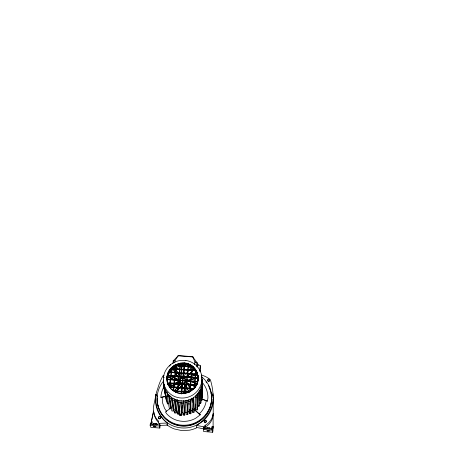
<?xml version="1.0" encoding="UTF-8"?>
<svg xmlns="http://www.w3.org/2000/svg" width="455" height="455" viewBox="0 0 455 455"><rect width="100%" height="100%" fill="white"/><g stroke="black" fill="none" stroke-linecap="round" stroke-linejoin="round"><path stroke-width="0.68" d="M203.834 426.853L203.829 428.889L196.486 427.416L196.406 425.368L203.834 426.853L203.601 431.528L212.695 432.25L213.128 426.739L212.087 426.653L211.848 429.002M169.749 366.025L169.715 365.53L169.596 365.922M204.869 429.019L205.04 425.402A15.197 15.009 -52 0 0 213.224 413.35L213.213 398.802A33.204 32.356 -34.9 0 1 196.406 425.368M198.096 381.171L198.158 378.935M201.457 375.034A24.672 24.286 -31.7 0 1 210.318 379.669A61.596 58.854 -39.1 0 1 212.968 393.535L212.826 396.658A28.767 28.142 -38.5 0 1 213.031 397.971M213.162 399.956L213.213 398.802M167.087 379.442C166.911 373.629 170.557 368.112 175.772 365.638M213.224 413.35L213.122 415.267A15.055 14.861 -55 0 1 205.023 427.211M212.695 432.25L212.809 430.254L203.607 429.52M211.871 429.406L212.087 426.653M210.011 429.219L210.102 428.161L209.135 427.694L206.183 427.848L206.098 428.911M207.082 428.599L207.173 427.535M209.044 428.758L209.135 427.694M205.04 425.402L204.778 428.445L212.9 429.088L213.128 426.739M195.303 395.588L195.65 409.807L197.117 409.927L197.498 405.809L197.151 394.525M197.988 378.281L198.039 377.724L195.565 377.531L198.039 377.724M197.117 409.927L196.702 397.46L196.992 394.36M195.65 409.807L195.718 404.103M199.813 371.132L200.319 365.638L196.85 365.365M200.115 371.826L200.319 365.638M191.913 398.119L192.465 412.241L193.932 412.355L193.307 400.025L193.534 397.647M194.621 387.671L194.814 385.408L194.296 384.805L190.793 384.691L191.089 381.415L190.577 380.812L187.073 380.539M167.884 384.526C160.052 360.07 199.307 354.098 198.124 380.113L198.107 379.282C197.243 380.875 197.8 385.92 194.876 385.01L195.167 381.739L194.649 381.136L191.151 381.023L191.447 377.764L190.935 377.167L187.437 376.888M195.223 381.347L197.629 381.535L195.223 381.347L195.508 378.082L194.996 377.485L191.51 377.377L191.805 374.135L191.293 373.538L187.807 373.265M195.57 377.695L195.855 374.454L195.343 373.856L191.868 373.748L192.158 370.518L191.646 369.926L188.182 369.83L191.657 370.097L191.947 366.884L184.502 365.752L185.902 366.036M195.912 374.067L197.538 374.198L195.912 374.067L196.196 370.836M196.742 366.326L197.072 362.851L192.704 356.686L178.377 355.565L173.258 360.9L172.94 363.721M192.465 412.241L192.601 408.601M197.544 365.888L197.715 364.074L198.971 364.847M193.932 412.355L194.251 408.971L193.682 397.152M194.655 364.671L194.911 362.004L192.704 356.686M188.609 399.638L189.365 413.658L190.838 413.771L191.106 410.939L190.344 399.217M194.245 385.368L190.73 385.089L194.245 385.368L193.949 388.496L190.435 388.377L190.73 385.089L190.213 384.481L186.698 384.208M192.903 384.856L194.308 384.97L194.598 381.694L191.089 381.415L194.598 381.694M193.256 381.188L194.655 381.301L194.945 378.042L191.447 377.764L194.945 378.042M195.292 374.408L191.805 374.135L195.292 374.408L194.996 377.485M193.955 373.913L195.349 374.027L195.633 370.791L192.158 370.518L195.633 370.791M194.302 370.307L195.69 370.415L195.713 369.972L196.287 371.018M184.36 387.899L182.233 387.569L189.798 388.735L189.507 391.675M190.122 391.283L190.366 388.78C196.731 388.775 190.855 390.282 189.849 388.172L186.328 387.893L189.86 388.331L190.162 385.044L182.62 383.884L185.441 384.27M190.52 381.37L187.016 381.097L186.715 384.367L190.224 384.646L190.52 381.37L183.001 380.221L185.816 380.602M187.784 380.761L190.582 380.977L190.878 377.718L183.376 376.569L186.186 376.962M188.148 377.115L190.946 377.332L191.237 374.09L183.757 372.946L186.556 373.333M186.231 369.676L184.133 369.335L191.595 370.478L191.299 373.709L188.512 373.487M188.188 363.898L188.734 364.341L188.188 363.869L187.983 366.195L192.01 366.514L192.044 365.865M185.361 400.548L185.185 402.3L186.311 414.511L187.784 414.624L188.051 411.929L187.096 400.258M192.22 370.142L192.511 366.929L193.165 367.151L192.511 366.929M190.838 413.771L190.002 401.526L190.236 399.126M189.365 413.658L189.525 411.991M187.784 414.624L186.755 402.425L186.982 400.144M183.274 391.55L181.846 391.277L185.378 391.556L185.896 392.17L185.828 393.16L185.231 393.353L185.321 392.125L181.79 391.846L181.278 391.232L177.763 391.112L178.081 387.814L177.569 387.205L174.049 386.926M185.395 391.715L185.697 388.411L182.176 388.138L181.664 387.529L178.161 387.41L178.474 384.122L177.968 383.519L174.475 383.406L174.794 380.135L174.288 379.533L170.813 379.424L174.31 379.697L174.629 376.444L167.429 375.318L168.737 375.585M185.771 388.013L186.072 384.72L182.557 384.447L182.045 383.838L178.553 383.73L178.866 380.454L178.36 379.851L174.879 379.743L175.198 376.49L174.692 375.887L171.222 375.784L174.714 376.058L175.033 372.816L171.546 372.543L171.046 371.945L168.72 371.934M180.345 380.175L178.929 379.897L186.448 381.051L186.129 384.162M180.732 376.53L179.315 376.251L186.817 377.4L186.505 380.494M176.057 368.704L179.532 368.977L180.032 369.568L179.725 372.799L183.189 372.901L183.701 373.498L187.187 373.771L186.874 376.848M167.747 383.707C171.091 393.205 183.843 396.493 191.709 390.526C205.194 381.489 195.667 359.82 180.152 363.215C182.199 368.322 170.972 363.733 179.913 365.388L180.419 365.979L180.112 369.193L183.57 369.295L184.076 369.887L187.551 370.16L187.238 373.219M187.619 369.784L187.915 366.565L184.446 366.298L183.945 365.706L180.493 365.61L180.72 363.187L180.169 363.391M183.9 400.73L185.043 412.378L184.764 415.142L183.291 415.023L183.484 413.095M188.575 391.965L185.964 391.761L186.271 388.456L189.798 388.735M186.34 388.052L186.641 384.765L190.162 385.044M187.085 380.704L187.386 377.445L190.89 377.889M187.454 377.058L187.75 373.817L191.237 374.09M187.818 373.436L188.114 370.205L191.595 370.478M188.182 369.83L188.478 366.611L191.947 366.884M188.74 364.023L188.546 366.241L192.01 366.514M183.291 415.023L181.96 402.84L180.39 402.738L179.202 414.107L179.384 415.512L180.959 415.637L181.96 402.863M183.82 393.302L185.037 381.461M183.934 393.336L185.145 381.495M180.834 414.835L181.812 414.926L182.068 412.429L181.681 409M184.764 415.142L183.53 402.965L183.769 400.627M175.966 399.689L175.744 401.742L177.456 413.987L178.929 414.107L179.168 411.803L177.66 400.127M181.625 393.41L181.062 393.598L181.215 391.8L177.683 391.522L177.171 390.908L173.662 390.788L177.188 391.067L177.507 387.768L169.954 386.602L172.792 386.989M181.602 388.092L178.081 387.814L181.602 388.092L181.289 391.391L179.173 391.226M180.271 387.575L181.681 387.688L181.989 384.401L178.474 384.122L181.989 384.401M182.375 380.733L178.866 380.454L182.375 380.733L182.045 383.838M171.103 368.487L171.455 368.34L171.956 368.937L175.431 369.21L175.112 372.435L171.632 372.162L175.095 372.264L175.596 372.861L175.277 376.103L178.752 376.205L179.259 376.808L182.756 377.081L182.432 380.175M183.513 369.841L180.032 369.568L183.513 369.841L183.189 372.901M183.888 366.252L180.419 365.979L183.888 366.252L183.57 369.295M182.574 365.774L183.957 365.883L184.224 363.033L184.775 363.147L183.393 376.74M181.477 393.882L182.489 384.168M181.585 393.916L182.597 384.202M182.631 384.048L182.938 380.778L186.448 381.051M183.012 380.386L183.319 377.127L186.817 377.4M183.507 376.456L184.679 365.149L182.131 364.114L180.55 379.06M172.98 398.091L172.701 400.61L174.601 412.918L176.074 413.032L176.324 410.666L174.64 398.921M178.929 414.107L177.313 401.867L177.575 399.439M180.578 379.72L182.131 364.114M177.456 413.987L177.66 412.042M179.918 411.4L178.821 402.59L179.042 400.474M174.601 412.918L174.731 411.724M181.215 391.8L177.683 391.522L177.575 392.875L177.006 392.756L177.109 391.476L174.339 391.26C167.821 387.734 165.125 378.901 168.395 372.292L171.006 372.668L168.395 372.292M174.771 387.142L177.587 387.364L177.905 384.077L174.39 383.804L173.884 383.195L170.398 383.087L173.907 383.36L174.225 380.09L167.082 378.964L168.361 379.231M175.175 383.463L177.985 383.684L178.297 380.408L174.794 380.135L178.297 380.408M176.278 379.857L178.377 380.022L178.69 376.763L175.198 376.49L178.69 376.763M176.676 376.211L178.769 376.376L179.082 373.134L175.596 372.861L179.082 373.134M177.069 372.588L179.162 372.753L179.469 369.523L172.018 368.385L174.817 368.777M176.768 368.931L179.549 369.147L179.856 365.934L176.392 365.661L175.249 365.024M178.946 380.061L179.259 376.808L182.756 377.081M179.338 376.421L179.645 373.18L179.139 372.582L175.658 372.309L175.994 369.25L179.469 369.523M176.074 413.032L174.271 400.73L174.475 398.859M170.073 395.827L169.772 398.534L171.848 410.95L173.315 411.07L173.543 408.994L171.689 397.158M174.305 367.111L174.453 365.774M174.828 362.447L175.05 360.451L178.377 355.565M173.315 411.07L171.336 398.66L171.518 397.01M167.537 392.733L167.15 396.112L169.385 408.658L170.705 408.766L170.949 406.588L169.044 395.259M173.076 390.504L173.412 387.444L169.88 387.25M167.702 382.871L169.8 382.877L170.306 383.48L173.821 383.758L173.474 386.881M175.829 365.621L174.453 365.513L175.829 365.621L175.493 368.658M175.909 365.251L175.943 364.569L180.152 363.215L180.203 364.097L176.347 365.285L176.244 364.409M173.662 390.788L173.986 387.489L177.507 387.768M174.066 387.086L174.39 383.804L177.905 384.077M176.074 368.874L176.392 365.661L179.856 365.934M176.472 365.291C176.75 362.169 168.987 369.773 168.697 371.763M170.705 408.766L168.56 396.22L168.754 394.502M169.977 386.767L170.306 383.48L173.821 383.758M170.398 383.087L170.722 379.817L174.225 380.09M170.813 379.424L171.137 376.166L174.629 376.444M171.222 375.784L171.546 372.543L175.033 372.816M171.632 372.162L171.956 368.937L175.431 369.21M172.041 368.561L172.178 367.373M169.391 386.477L169.738 383.434L167.844 383.286L169.738 383.434M169.829 383.042L170.153 379.771L167.093 379.527L170.153 379.771M170.244 379.379L170.568 376.126L167.286 375.864L170.568 376.126M170.659 375.739L170.983 372.497M171.069 372.116L171.393 368.891L170.585 368.829L171.393 368.891M171.507 367.867L171.478 368.516M163.561 379.959L163.766 383.32M153.545 411.013L151.333 421.83L150.269 424.111L150.127 425.271L150.753 427.325L159.83 428.047L159.313 426.005L159.625 423.343L167.224 423.053L167.65 425.129L160.137 425.419L159.625 423.343M159.83 428.047L160.137 425.419M156.867 424.998L156.992 423.941L155.911 423.463L153.085 423.633L152.954 424.686M153.756 424.902L153.949 423.309M155.781 424.526L155.911 423.463M151.856 423.946L152.106 421.893L151.333 421.83L153.511 411.769M180.959 415.637L182.239 405.428M201.73 399.171L207.446 401.111L207.924 397.909A23.723 23.188 -34.8 0 0 202.31 382.484M206.166 400.9C205.654 405.951 202.793 410.575 199.176 414.01L193.893 409.352M166.78 378.935L167.531 376.609M167.224 423.053A33.113 32.459 -33.2 0 1 156.059 394.292L153.449 407.009A17.557 17.006 -43.9 0 0 157.709 420.266L158.562 421.108L158.13 424.737L150.269 424.111M197.379 383.36L197.675 382.058M168.248 384.646L168.378 385.459C166.251 380.505 166.979 374.67 170.113 370.307L169.988 369.443M202.031 386.352L202.122 399.393L201.781 400.662L201.667 387.688L202.031 386.352L201.07 386.107M197.402 383.44L197.749 382.308M151.054 424.174L152.106 421.893M199.296 403.062L200.57 403.642L201.127 402.447L200.974 389.571L200.069 389.161M200.57 403.642L200.376 390.834L200.974 389.571M168.06 375.5L168.856 373.828L171.649 370.512L173.673 369.079M177.575 392.875C184.013 394.69 192.658 392.034 195.974 385.504L194.814 385.408L195.974 385.504M197.345 393.592L197.698 405.587L198.852 406.383L199.608 405.297L199.358 392.58L198.539 392.017M198.852 406.383L198.545 393.729L199.358 392.58M169.954 370.307L170.961 369.346M175.425 392.238L183.621 383.076M175.505 392.335L176.415 391.317M177.786 389.787L184.156 382.661M174.293 390.828L179.97 384.492M174.851 390.39L177.211 387.757M178.633 386.17L180.049 384.589M187.056 376.768L194.092 369.045L187.136 376.808M181.477 378.549L191.794 367.196M195.974 407.475L194.012 409.13M197.277 406.048L198.152 405.092M169.266 371.132L172.906 367.407L172.792 366.531M180.351 381.233L172.405 367.748L174.595 367.395L180.789 377.707M172.32 367.828L174.595 367.395M194.655 409.762L200.348 414.772L195.639 418.281A23.723 23.188 -34.8 0 1 166.979 414.118L165.432 411.94L171.563 407.532M192.926 409.83L191.106 410.939M171.581 368.726L175.596 366.252M173.702 366.685L175.818 365.564M176.347 365.285C179.964 363.528 184.338 363.346 188.125 364.717L188.069 363.835M165.603 389.423L164.687 389.844L167.065 402.726L167.588 403.915L168.452 403.511M167.588 403.915L165.245 391.101L166.166 390.674M175.192 368.004L179.242 366.457L182.313 366.11M156.122 424.259L156.992 423.941M187.591 412.076L189.581 411.434M176.267 366.042L180.095 364.859L182.091 364.762M165.017 387.705L164.045 387.967L163.72 386.636L164.687 386.375M177.996 355.793L193.005 356.976M173.258 360.9L175.05 360.451A1.871 0.586 5.7 0 0 173.258 360.9L173.435 362.265M163.891 386.932A23.723 23.188 -34.8 0 0 160.86 397.312L165.995 396.208M165.62 396.606L160.871 397.437M182.301 378.31L186.413 377.354M187.784 377.036L197.373 374.812M182.319 378.384L186.431 377.428M187.801 377.11L197.396 374.886M168.401 384.657L172.53 383.696M174.601 383.218L180.106 381.938M169.118 384.629L172.559 383.827M174.623 383.349L180.135 382.063M187.67 380.312L196.56 378.241M187.693 380.386L196.583 378.315M169.448 386.011L181.909 383.11M170.17 385.982L178.474 384.043M180.55 383.559L181.937 383.241M163.982 386.784L163.339 383.303L163.425 384.674L164.42 384.583M201.519 381.136L202.509 381.045L202.39 379.68L202.452 397.534L202.509 381.045M185.043 412.378L186.533 412.298M180.203 364.097L184.212 363.898L188.125 364.717M184.087 364.665L189.343 365.581L191.106 366.463M180.584 400.883L182.159 400.912M192.209 369.972L195.69 370.415M183.149 373.623L179.645 373.18L183.132 373.453L182.813 376.53M201.519 382.945L202.509 383.019L202.384 384.39L201.394 384.316M196.264 384.958L194.876 385.01M191.748 388.479L193.716 388.473M169.914 387.33L173.412 387.444M189.246 391.863L185.964 391.761M174.362 391.419L177.109 391.476M195.138 397.34L196.702 397.46M167.15 396.112L168.56 396.22M191.743 399.905L193.307 400.025M169.772 398.534L171.336 398.66M188.438 401.401L190.002 401.526M172.701 400.61L174.271 400.73M185.185 402.3L186.755 402.425M175.744 401.742L177.313 401.867M183.53 402.965L178.821 402.59M179.202 414.107L180.789 414.238M150.127 425.271L159.313 426.005M182.068 412.429L182.466 412.514M200.706 387.444L201.667 387.688M197.072 362.851L194.911 362.004A2.144 0.671 5.2 0 1 197.072 362.851L197.186 367.1M201.866 398.933L207.446 401.111M183.786 378.423L190.247 381.08M191.538 381.608L197.356 383.997M183.74 378.492L197.311 384.065M167.582 374.988L168.856 375.512M170.136 376.04L179.731 379.988M167.542 375.113L168.822 375.637M170.739 376.427L179.691 380.107M186.755 383.013L190.622 384.606M191.913 385.135L195.781 386.727M186.709 383.087L190.577 384.68M191.868 385.209L195.735 386.801M167.087 376.586L180.584 382.143M167.048 376.712L173.474 379.356M175.402 380.152L180.544 382.268M187.796 366.571L191.168 367.993M199.472 390.424L200.376 390.834M188.711 365.012L191.669 366.491L191.623 365.615M174.339 391.26L176.95 392.597M175.812 410.399L177.262 411.149M189.143 365.001L191.669 366.491M199.176 414.01L200.348 414.772M197.732 393.165L198.545 393.729M193.409 369.534L195.087 370.831L197.208 373.652M192.829 366.849L193.165 367.151M193.483 367.657L193.995 368.106M192.158 366.923L194.615 369.107L196.765 372.4L197.965 376.154L197.942 375.307M173.184 408.658L174.117 409.523M192.579 367.026L195.349 369.858M192.63 367.157L194.092 369.045M192.55 367.117L194.012 369.005M166.712 411.439L164.608 408.488L162.64 403.073L162.168 397.329M184.901 379.373L189.911 387.688M190.628 388.871L191.703 390.657M185.879 381.182L189.82 387.717M190.531 388.906L191.606 390.686M174.504 367.475L175.238 368.692M175.966 369.904L180.698 377.786M185.026 384.981L189.297 392.096M184.571 384.418L189.206 392.125M172.405 367.748L180.442 381.153M195.633 370.364L197.271 373.316M164.687 389.844L165.245 391.101M201.679 376.433L202.06 380.585M197.55 374.448L198.209 377.172M156.059 394.292L156.327 395.469M163.425 384.674L166.456 400.946L163.72 386.636M164.244 388.178L164.5 389.571M165.142 393.046L165.404 394.439M166.86 391.818L167.696 396.55M167.116 380.824L167.252 381.648M167.042 376.837L167.178 377.678M168.026 372.958L168.157 373.811M170.369 388.03L170.494 388.832M170.619 364.421L170.739 365.268M176.13 399.689L176.318 401.065M181.335 410.802L181.812 414.926M181.79 391.846L185.321 392.125M182.176 388.138L185.697 388.411M182.557 384.447L186.072 384.72M202.452 393.069L202.566 394.36M183.701 373.498L187.187 373.771M184.076 369.887L187.551 370.16M184.144 363.016L184.212 363.898M184.446 366.298L187.915 366.565M188.973 403.175L189.075 404.552M189.428 409.369L189.53 410.746M192.01 398.216L192.243 402.368M194.581 368.243L194.615 369.107M195.297 386.773L195.331 387.58M197.208 383.19L197.231 384.009M196.736 371.547L196.765 372.4M199.051 391.567L199.239 400.354M213.111 414.397L213.111 426.978M179.998 380.323A2.832 2.747 -23.2 0 1 183.092 377.798A2.832 2.747 -23.2 0 1 185.606 380.767M185.441 381.472A2.832 2.747 -23.2 0 1 182.518 383.303M181.801 383.15A2.832 2.747 -23.2 0 1 180.021 381.045M208.231 385.248A27.408 26.794 -35.4 0 1 210.819 391.692M210.978 392.369A27.408 26.794 -35.4 0 1 190.224 425.089A27.408 26.794 -35.4 0 1 157.817 404.995M157.458 402.908A27.408 26.794 -35.4 0 1 157.242 398.66M157.316 397.255A27.408 26.794 -35.4 0 1 157.47 395.85M205.905 381.802A27.408 26.794 -35.4 0 1 206.741 382.911M180.316 382.547A2.821 2.736 -23.6 0 1 180.106 381.859M212.73 394.405A60.896 58.223 -40.1 0 1 212.855 395.969M196.651 427.837A28.767 28.142 -38.5 0 1 189.388 430.202L181.79 430.589L174.407 428.968A28.767 28.142 -38.5 0 1 166.678 424.64M212.968 393.535A29.188 28.534 -35.7 0 1 181.471 427.922A29.188 28.534 -35.7 0 1 157.618 389.014A60.367 60.214 14.4 0 1 163.009 375.796A22.813 22.113 -34.9 0 1 163.845 375.352M209.169 387.455A27.363 26.754 -35.7 0 1 209.977 389.389M210.966 392.722A27.363 26.754 -35.7 0 1 211.438 395.486M211.569 396.891A27.363 26.754 -35.7 0 1 187.449 425.914A27.363 26.754 -35.7 0 1 157.64 403.949M157.453 402.544A27.363 26.754 -35.7 0 1 157.35 398.307M163.925 377.877A1.029 0.984 -27.4 0 1 163.544 376.359M209.505 379.823A1.018 1.001 -4.4 0 1 208.976 381.404A1.018 1.001 -4.4 0 1 207.69 380.323M207.759 380.073A1.018 1.001 -4.4 0 1 208.077 379.658M209.084 379.515A1.018 1.001 -4.4 0 1 209.311 379.641M202.026 377.121A27.499 26.879 -34.8 0 1 205.177 415.227A27.499 26.879 -34.8 0 1 166.689 419.152A27.499 26.879 -34.8 0 1 163.578 381.045M164.118 377.565A1.029 0.99 -27.3 0 1 163.902 375.659M158.88 417.019A1.075 1.035 -48.5 0 1 160.513 417.514A1.075 1.035 -48.5 0 1 159.426 418.901A1.075 1.035 -48.5 0 1 158.539 417.457M205.347 420.42A1.064 1.046 -72.3 0 1 206.109 422.03A1.064 1.046 -72.3 0 1 204.34 422.058A1.064 1.046 -72.3 0 1 205.074 420.426M158.181 422.126A17.392 16.846 -45.2 0 1 153.898 412.156M201.849 380.073A19.11 18.558 -24.1 0 1 184.667 400.963A19.11 18.558 -24.1 0 1 163.976 384.282M173.287 366.571A19.11 18.558 -24.1 0 1 174.527 365.888M176.466 365.035A19.11 18.558 -24.1 0 1 186.14 363.983M186.829 364.097A19.11 18.558 -24.1 0 1 188.194 364.398M153.978 426.216L153.722 426.238A1.314 0.296 5.7 0 0 153.722 426.631A1.314 0.296 5.7 0 0 155.434 426.841L155.69 426.813A1.314 0.296 5.7 0 0 155.69 426.426A1.314 0.296 5.7 0 0 153.978 426.216M185.885 360.479L180.919 360.388A19.389 18.797 -22.5 0 0 165.933 388.997A19.389 18.797 -22.5 0 0 198.482 389.588A19.389 18.797 -22.5 0 0 185.885 360.479M197.715 374.596L195.855 374.454L197.715 374.596M198.061 378.287L195.508 378.082L198.061 378.287M197.498 381.921L195.167 381.739L197.498 381.921M187.932 392.329L185.896 392.17L187.932 392.329M159.534 418.577A1.075 1.035 -48.3 0 0 160.274 416.871A1.075 1.035 -48.3 0 0 158.459 417.138A1.075 1.035 -48.3 0 0 159.534 418.577M205.87 421.995A1.064 1.052 -72 0 0 205.62 420.175A1.064 1.052 -72 0 0 204.181 421.319A1.064 1.052 -72 0 0 205.87 421.995M208.1 380.875A1.018 1.001 -4.3 0 0 209.727 380.187A1.018 1.001 -4.3 0 0 208.31 379.151A1.018 1.001 -4.3 0 0 208.1 380.875M207.315 430.925A1.314 0.296 4.7 0 0 209.471 430.942A1.314 0.296 4.7 0 0 207.798 430.464A1.314 0.296 4.7 0 0 207.315 430.925"/></g></svg>
